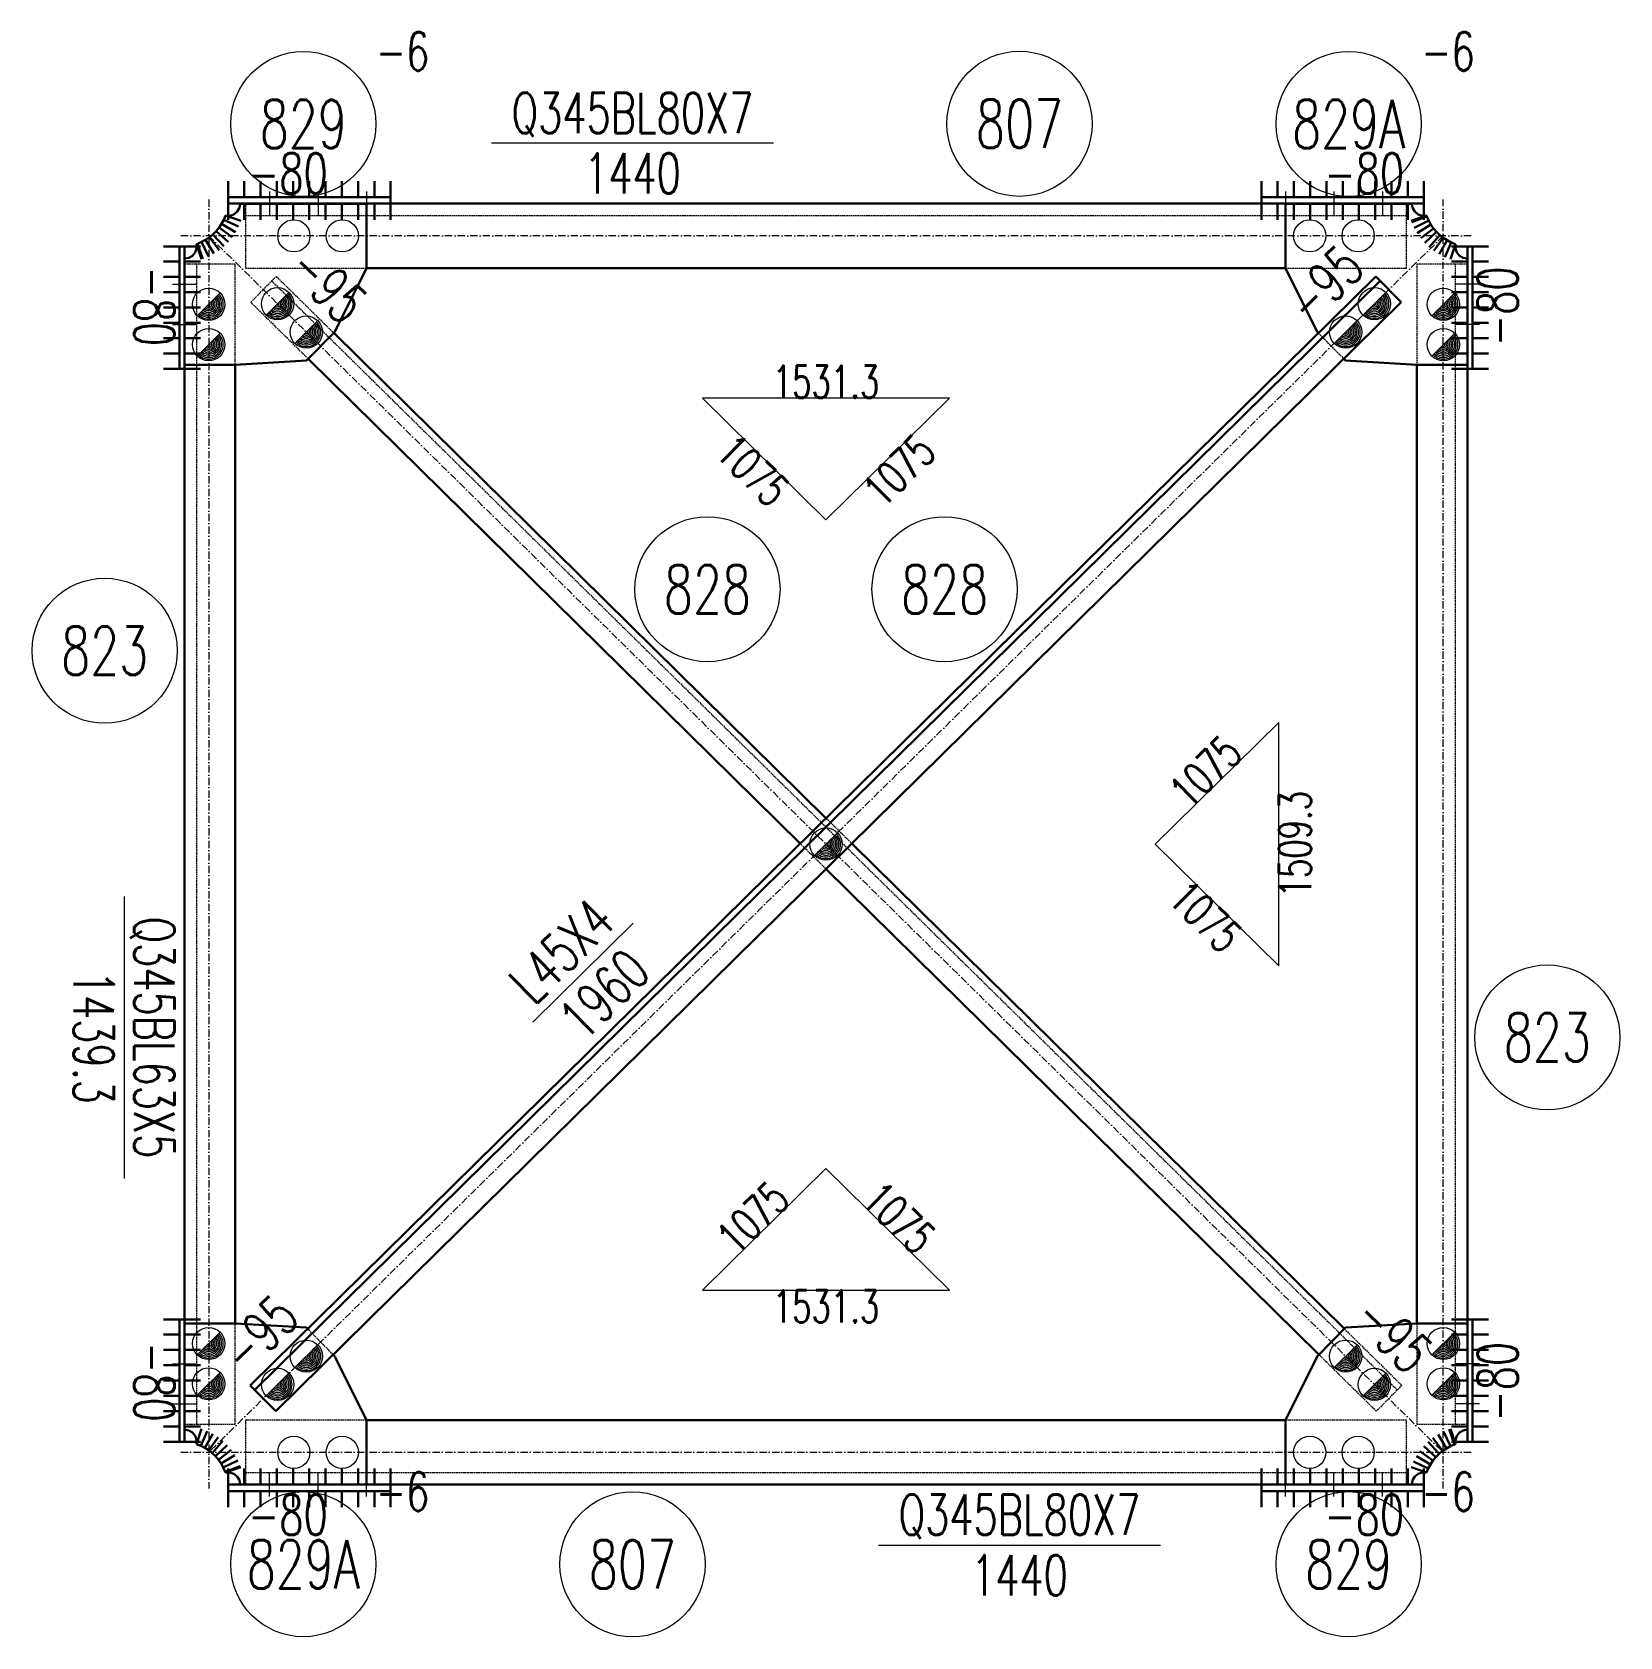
# Model space of a CAD drawing. Extents: x 4047 to 43290, y -150151 to -101862.
# Drawn here: x 6929 to 8899, y -110974 to -108983 of the extents above; entities that cross this region are included whole.
import ezdxf
from ezdxf.enums import TextEntityAlignment as Align

# ---------------------------------------------------------------- set-up
doc = ezdxf.new("R2010")
doc.units = 0
doc.header["$MEASUREMENT"] = 0
doc.linetypes.add('Dash', pattern=[2.75, 2, -0.75])
doc.linetypes.add('DashDot', pattern=[15.6, 9, -3, 0.6, -3])
doc.layers.get('0').update_dxf_attribs({"linetype": 'CONTINUOUS', "lineweight": 25})
doc.styles.get("Standard").update_dxf_attribs({"font": 'simplex.shx', "width": 0.7, "height": 3, "bigfont": 'gbhzfs.shx'})

# ---------------------------------------------------------------- blocks, each defined once
blk = doc.blocks.new('M16X40S')
at = {"color": 3, "linetype": 'Continuous', "lineweight": 13}
blk.add_line((-0.707, -0.707), (0.707, 0.707), dxfattribs=at)
blk.add_circle((0, 0), 1, dxfattribs=at)
for radius in [0.9, 0.8, 0.7, 0.6, 0.5, 0.4, 0.3, 0.2, 0.1]:
    blk.add_arc((0, 0), radius, 225, 45, dxfattribs=at)
blk = doc.blocks.new('M20X45S')
at = {"color": 3, "linetype": 'Continuous', "lineweight": 13}
blk.add_circle((0, 0), 1, dxfattribs=at)

msp = doc.modelspace()

# ---------------------------------------------------------------- linework, layer by layer
at = {"color": 7, "linetype": 'Continuous', "lineweight": 13}
for p, q in [((7849.07346, -109120.52849), (7499.07346, -109120.52849)), ((7043.44344, -110055.04479), (7043.44344, -110405.04479)), ((7674.94117, -110088.25492), (7550.30543, -110211.10008)), ((7979.07346, -110859.78971), (8329.07346, -110859.78971))]:
    msp.add_line(p, q, dxfattribs=at)
at = {"color": 7, "linetype": 'Continuous', "lineweight": 30}
for p, q in [((7172.47047, -109187.52496), (7172.47047, -109167.53672)), ((7192.63077, -109187.52496), (7192.63077, -109167.53672)), ((7212.79107, -109187.52496), (7212.79107, -109167.53672)), ((7232.95137, -109187.52496), (7232.95137, -109167.53672)), ((7253.11167, -109187.52496), (7253.11167, -109167.53672)), ((7273.27197, -109187.52496), (7273.27197, -109167.53672)), ((7293.43227, -109187.52496), (7293.43227, -109167.53672)), ((7313.59256, -109187.52496), (7313.59256, -109167.53672)), ((7333.75286, -109187.52496), (7333.75286, -109167.53672)), ((7353.91316, -109187.52496), (7353.91316, -109167.53672)), ((7374.07346, -109187.52496), (7374.07346, -109167.53672)), ((8454.07346, -109187.52496), (8454.07346, -109167.53672)), ((8474.23376, -109187.52496), (8474.23376, -109167.53672)), ((8494.39406, -109187.52496), (8494.39406, -109167.53672)), ((8514.55436, -109187.52496), (8514.55436, -109167.53672)), ((8534.71466, -109187.52496), (8534.71466, -109167.53672)), ((8554.87495, -109187.52496), (8554.87495, -109167.53672)), ((8575.03525, -109187.52496), (8575.03525, -109167.53672)), ((8595.19555, -109187.52496), (8595.19555, -109167.53672)), ((8615.35585, -109187.52496), (8615.35585, -109167.53672)), ((8635.51615, -109187.52496), (8635.51615, -109167.53672)), ((8655.67645, -109187.52496), (8655.67645, -109167.53672)), ((7172.47047, -109195.52025), (7172.47047, -109215.50849)), ((7192.63077, -109195.52025), (7192.63077, -109215.50849)), ((7212.79107, -109195.52025), (7212.79107, -109215.50849)), ((7232.95137, -109195.52025), (7232.95137, -109215.50849)), ((7253.11167, -109195.52025), (7253.11167, -109215.50849)), ((7273.27197, -109195.52025), (7273.27197, -109215.50849)), ((7293.43227, -109195.52025), (7293.43227, -109215.50849)), ((7313.59256, -109195.52025), (7313.59256, -109215.50849)), ((7333.75286, -109195.52025), (7333.75286, -109215.50849)), ((7353.91316, -109195.52025), (7353.91316, -109215.50849)), ((7374.07346, -109195.52025), (7374.07346, -109215.50849)), ((8454.07346, -109195.52025), (8454.07346, -109215.50849)), ((8474.23376, -109195.52025), (8474.23376, -109215.50849)), ((8494.39406, -109195.52025), (8494.39406, -109215.50849)), ((8514.55436, -109195.52025), (8514.55436, -109215.50849)), ((8534.71466, -109195.52025), (8534.71466, -109215.50849)), ((8554.87495, -109195.52025), (8554.87495, -109215.50849)), ((8575.03525, -109195.52025), (8575.03525, -109215.50849)), ((8595.19555, -109195.52025), (8595.19555, -109215.50849)), ((8615.35585, -109195.52025), (8615.35585, -109215.50849)), ((8635.51615, -109195.52025), (8635.51615, -109215.50849)), ((8655.67645, -109195.52025), (8655.67645, -109215.50849)), ((7161.3439, -109225.31782), (7177.45035, -109237.17455)), ((7164.47078, -109220.59556), (7181.67438, -109230.79536)), ((7167.11423, -109215.58492), (7185.24537, -109224.0266)), ((7169.2479, -109210.33473), (7188.12769, -109216.93424)), ((8658.89902, -109210.33473), (8640.01923, -109216.93424)), ((8659.30694, -109211.4634), (8640.57027, -109218.45893)), ((8661.54983, -109216.66579), (8643.60014, -109225.48672)), ((8664.29724, -109221.61851), (8647.31156, -109232.17723)), ((8667.52196, -109226.27328), (8651.66776, -109238.46526)), ((7112.43991, -109248.55729), (7092.45167, -109248.55729)), ((7118.43638, -109248.55729), (7138.42461, -109248.55729)), ((7133.305, -109245.65431), (7139.57325, -109264.64666)), ((7134.44098, -109245.26608), (7141.10782, -109264.1222)), ((7139.68209, -109243.11436), (7148.18791, -109261.21549)), ((7144.68228, -109240.45382), (7154.94256, -109257.62142)), ((7149.39281, -109237.31085), (7161.30591, -109253.37566)), ((7153.76779, -109233.71641), (7167.21596, -109248.52001)), ((7157.76451, -109229.70568), (7172.61504, -109243.10201)), ((8671.19226, -109230.58474), (8656.62589, -109244.28951)), ((8675.27224, -109234.51081), (8662.13744, -109249.59315)), ((8679.7221, -109238.01306), (8668.14865, -109254.32426)), ((8684.49848, -109241.05705), (8674.60095, -109258.43632)), ((8689.55486, -109243.61265), (8681.4315, -109261.88862)), ((8694.84192, -109245.65431), (8688.57368, -109264.64666)), ((8709.71054, -109248.55729), (8689.72231, -109248.55729)), ((8715.70701, -109248.55729), (8735.69525, -109248.55729)), ((7112.43991, -109267.55038), (7092.45167, -109267.55038)), ((7118.43638, -109267.55038), (7138.42461, -109267.55038)), ((8709.71054, -109267.55038), (8689.72231, -109267.55038)), ((8715.70701, -109267.55038), (8735.69525, -109267.55038)), ((7112.43991, -109286.54348), (7092.45167, -109286.54348)), ((7118.43638, -109286.54348), (7138.42461, -109286.54348)), ((8709.71054, -109286.54348), (8689.72231, -109286.54348)), ((8715.70701, -109286.54348), (8735.69525, -109286.54348)), ((7112.43991, -109305.53657), (7092.45167, -109305.53657)), ((7118.43638, -109305.53657), (7138.42461, -109305.53657)), ((8601.5145, -109291.5328), (7205.57325, -110667.41928)), ((8709.71054, -109305.53657), (8689.72231, -109305.53657)), ((8715.70701, -109305.53657), (8735.69525, -109305.53657)), ((7112.43991, -109324.52966), (7092.45167, -109324.52966)), ((7118.43638, -109324.52966), (7138.42461, -109324.52966)), ((8709.71054, -109324.52966), (8689.72231, -109324.52966)), ((8715.70701, -109324.52966), (8735.69525, -109324.52966)), ((7112.43991, -109343.52276), (7092.45167, -109343.52276)), ((7118.43638, -109343.52276), (7138.42461, -109343.52276)), ((8709.71054, -109343.52276), (8689.72231, -109343.52276)), ((8715.70701, -109343.52276), (8735.69525, -109343.52276)), ((7112.43991, -109362.51585), (7092.45167, -109362.51585)), ((7118.43638, -109362.51585), (7138.42461, -109362.51585)), ((8709.71054, -109362.51585), (8689.72231, -109362.51585)), ((8715.70701, -109362.51585), (8735.69525, -109362.51585)), ((7112.43991, -109381.50894), (7092.45167, -109381.50894)), ((7118.43638, -109381.50894), (7138.42461, -109381.50894)), ((8709.71054, -109381.50894), (8689.72231, -109381.50894)), ((8715.70701, -109381.50894), (8735.69525, -109381.50894)), ((7112.43991, -109400.50204), (7092.45167, -109400.50204)), ((7118.43638, -109400.50204), (7138.42461, -109400.50204)), ((8709.71054, -109400.50204), (8689.72231, -109400.50204)), ((8715.70701, -109400.50204), (8735.69525, -109400.50204)), ((7112.43991, -110579.81617), (7092.45167, -110579.81617)), ((7118.43638, -110579.81617), (7138.42461, -110579.81617)), ((8709.71054, -110579.81617), (8689.72231, -110579.81617)), ((8715.70701, -110579.81617), (8735.69525, -110579.81617)), ((7112.43991, -110598.80926), (7092.45167, -110598.80926)), ((7118.43638, -110598.80926), (7138.42461, -110598.80926)), ((8709.71054, -110598.80926), (8689.72231, -110598.80926)), ((8715.70701, -110598.80926), (8735.69525, -110598.80926)), ((7112.43991, -110617.80235), (7092.45167, -110617.80235)), ((7118.43638, -110617.80235), (7138.42461, -110617.80235)), ((8709.71054, -110617.80235), (8689.72231, -110617.80235)), ((8715.70701, -110617.80235), (8735.69525, -110617.80235)), ((7112.43991, -110636.79545), (7092.45167, -110636.79545)), ((7118.43638, -110636.79545), (7138.42461, -110636.79545)), ((8709.71054, -110636.79545), (8689.72231, -110636.79545)), ((8715.70701, -110636.79545), (8735.69525, -110636.79545)), ((7112.43991, -110655.78854), (7092.45167, -110655.78854)), ((7118.43638, -110655.78854), (7138.42461, -110655.78854)), ((8709.71054, -110655.78854), (8689.72231, -110655.78854)), ((8715.70701, -110655.78854), (8735.69525, -110655.78854)), ((7112.43991, -110674.78163), (7092.45167, -110674.78163)), ((7118.43638, -110674.78163), (7138.42461, -110674.78163)), ((8709.71054, -110674.78163), (8689.72231, -110674.78163)), ((8715.70701, -110674.78163), (8735.69525, -110674.78163)), ((7112.43991, -110693.77473), (7092.45167, -110693.77473)), ((7118.43638, -110693.77473), (7138.42461, -110693.77473)), ((8709.71054, -110693.77473), (8689.72231, -110693.77473)), ((8715.70701, -110693.77473), (8735.69525, -110693.77473)), ((7112.43991, -110712.76782), (7092.45167, -110712.76782)), ((7118.43638, -110712.76782), (7138.42461, -110712.76782)), ((7133.305, -110734.66389), (7139.57325, -110715.67155)), ((7138.59206, -110736.70555), (7146.71542, -110718.42958)), ((7143.64844, -110739.26115), (7153.54597, -110721.88188)), ((8688.46483, -110737.20384), (8679.95901, -110719.10271)), ((8693.70594, -110735.05212), (8687.0391, -110716.196)), ((8694.84192, -110734.66389), (8688.57368, -110715.67155)), ((8709.71054, -110712.76782), (8689.72231, -110712.76782)), ((8715.70701, -110712.76782), (8735.69525, -110712.76782)), ((7112.43991, -110731.76091), (7092.45167, -110731.76091)), ((7118.43638, -110731.76091), (7138.42461, -110731.76091)), ((7148.42482, -110742.30514), (7159.99827, -110725.99394)), ((7152.87468, -110745.8074), (7166.00948, -110730.72505)), ((7156.95466, -110749.73347), (7171.52103, -110736.02869)), ((7160.62496, -110754.04493), (7176.47916, -110741.85295)), ((8670.38241, -110750.61252), (8655.53188, -110737.21619)), ((8674.37914, -110746.6018), (8660.93096, -110731.79819)), ((8678.75411, -110743.00735), (8666.84101, -110726.94254)), ((8683.46464, -110739.86439), (8673.20437, -110722.69678)), ((8709.71054, -110731.76091), (8689.72231, -110731.76091)), ((8715.70701, -110731.76091), (8735.69525, -110731.76091)), ((7163.84968, -110758.6997), (7180.83536, -110748.14097)), ((7166.5971, -110763.65241), (7184.54678, -110754.83148)), ((7168.83999, -110768.8548), (7187.57665, -110761.85927)), ((8661.03269, -110764.73328), (8642.90155, -110756.29161)), ((8663.67615, -110759.72264), (8646.47254, -110749.52284)), ((8666.80302, -110755.00038), (8650.69657, -110743.14365)), ((7169.2479, -110769.98347), (7188.12769, -110763.38396)), ((7172.47047, -110784.79795), (7172.47047, -110764.80971)), ((7192.63077, -110784.79795), (7192.63077, -110764.80971)), ((7212.79107, -110784.79795), (7212.79107, -110764.80971)), ((7232.95137, -110784.79795), (7232.95137, -110764.80971)), ((7253.11167, -110784.79795), (7253.11167, -110764.80971)), ((7273.27197, -110784.79795), (7273.27197, -110764.80971)), ((7293.43227, -110784.79795), (7293.43227, -110764.80971)), ((7313.59256, -110784.79795), (7313.59256, -110764.80971)), ((7333.75286, -110784.79795), (7333.75286, -110764.80971)), ((7353.91316, -110784.79795), (7353.91316, -110764.80971)), ((7374.07346, -110784.79795), (7374.07346, -110764.80971)), ((8454.07346, -110784.79795), (8454.07346, -110764.80971)), ((8474.23376, -110784.79795), (8474.23376, -110764.80971)), ((8494.39406, -110784.79795), (8494.39406, -110764.80971)), ((8514.55436, -110784.79795), (8514.55436, -110764.80971)), ((8534.71466, -110784.79795), (8534.71466, -110764.80971)), ((8554.87495, -110784.79795), (8554.87495, -110764.80971)), ((8575.03525, -110784.79795), (8575.03525, -110764.80971)), ((8595.19555, -110784.79795), (8595.19555, -110764.80971)), ((8615.35585, -110784.79795), (8615.35585, -110764.80971)), ((8635.51615, -110784.79795), (8635.51615, -110764.80971)), ((8658.89902, -110769.98347), (8640.01923, -110763.38396)), ((8655.67645, -110784.79795), (8655.67645, -110764.80971)), ((7172.47047, -110792.79324), (7172.47047, -110812.78148)), ((7192.63077, -110792.79324), (7192.63077, -110812.78148)), ((7212.79107, -110792.79324), (7212.79107, -110812.78148)), ((7232.95137, -110792.79324), (7232.95137, -110812.78148)), ((7253.11167, -110792.79324), (7253.11167, -110812.78148)), ((7273.27197, -110792.79324), (7273.27197, -110812.78148)), ((7293.43227, -110792.79324), (7293.43227, -110812.78148)), ((7313.59256, -110792.79324), (7313.59256, -110812.78148)), ((7333.75286, -110792.79324), (7333.75286, -110812.78148)), ((7353.91316, -110792.79324), (7353.91316, -110812.78148)), ((7374.07346, -110792.79324), (7374.07346, -110812.78148)), ((8454.07346, -110792.79324), (8454.07346, -110812.78148)), ((8474.23376, -110792.79324), (8474.23376, -110812.78148)), ((8494.39406, -110792.79324), (8494.39406, -110812.78148)), ((8514.55436, -110792.79324), (8514.55436, -110812.78148)), ((8534.71466, -110792.79324), (8534.71466, -110812.78148)), ((8554.87495, -110792.79324), (8554.87495, -110812.78148)), ((8575.03525, -110792.79324), (8575.03525, -110812.78148)), ((8595.19555, -110792.79324), (8595.19555, -110812.78148)), ((8615.35585, -110792.79324), (8615.35585, -110812.78148)), ((8635.51615, -110792.79324), (8635.51615, -110812.78148)), ((8655.67645, -110792.79324), (8655.67645, -110812.78148))]:
    msp.add_line(p, q, dxfattribs=at)
at = {"color": 2, "linetype": 'DashDot', "lineweight": 15}
for p, q in [((7148.44344, -109190.50204), (7148.44344, -110789.81617)), ((8679.70348, -110789.81617), (8679.70348, -109190.50204)), ((8714.07346, -109235.52849), (7114.07346, -109235.52849)), ((8679.70348, -109235.52849), (7148.44344, -110744.78971)), ((7148.44344, -109235.52849), (8679.70348, -110744.78971)), ((7114.07346, -110744.78971), (8714.07346, -110744.78971))]:
    msp.add_line(p, q, dxfattribs=at)
at = {"color": 1, "linetype": 'Dash', "lineweight": 20}
for p, q in [((7194.07346, -109195.73437), (7194.07346, -109275.52849)), ((8634.07346, -109275.52849), (8634.07346, -109195.73437)), ((8634.07346, -109210.52849), (7194.07346, -109210.52849)), ((7181.44344, -109270.50204), (7118.64814, -109270.50204)), ((7133.44344, -109270.50204), (7133.44344, -110709.81617)), ((7181.44344, -109395.50204), (7181.44344, -109270.50204)), ((7194.07346, -109275.52849), (7344.07346, -109275.52849)), ((7200.65945, -109317.88435), (7232.2482, -109285.83517)), ((7232.2482, -109285.83517), (7303.46862, -109356.0324)), ((8484.07346, -109275.52849), (8634.07346, -109275.52849)), ((8646.70348, -109270.50204), (8646.70348, -109395.50204)), ((8709.49878, -109270.50204), (8646.70348, -109270.50204)), ((8694.70348, -110709.81617), (8694.70348, -109270.50204)), ((7226.63242, -109291.5328), (8622.57367, -110667.41928)), ((7271.87987, -109388.08159), (7200.65945, -109317.88435)), ((8524.6783, -109356.0324), (8556.26705, -109388.08159)), ((7914.07346, -109957.86499), (7946.12601, -109989.45706)), ((7914.07346, -110021.04912), (7882.02092, -109989.45706)), ((7181.44344, -110709.81617), (7181.44344, -110584.81617)), ((7302.76665, -110623.5736), (7271.17789, -110591.52441)), ((8556.96903, -110591.52441), (8628.18945, -110661.72164)), ((8646.70348, -110584.81617), (8646.70348, -110709.81617)), ((8596.60069, -110693.77083), (8525.38027, -110623.5736)), ((8628.18945, -110661.72164), (8596.60069, -110693.77083)), ((7118.64814, -110709.81617), (7181.44344, -110709.81617)), ((7194.07346, -110704.78971), (7194.07346, -110784.58383)), ((7344.07346, -110704.78971), (7194.07346, -110704.78971)), ((8634.07346, -110704.78971), (8484.07346, -110704.78971)), ((8634.07346, -110784.58383), (8634.07346, -110704.78971)), ((8646.70348, -110709.81617), (8709.49878, -110709.81617)), ((7194.07346, -110769.78971), (8634.07346, -110769.78971))]:
    msp.add_line(p, q, dxfattribs=at)
at = {"color": 1, "linetype": 'Continuous', "lineweight": 18}
for p, q in [((8067.19947, -109436.76332), (7760.94746, -109436.76332)), ((7760.94746, -109436.76332), (7914.07346, -109587.68944)), ((7914.07346, -109587.68944), (8067.19947, -109436.76332)), ((8475.53548, -109839.23298), (8322.40947, -109990.1591)), ((8475.53548, -110141.08522), (8475.53548, -109839.23298)), ((8322.40947, -109990.1591), (8475.53548, -110141.08522)), ((7914.07346, -110392.62876), (7760.94746, -110543.55488)), ((8067.19947, -110543.55488), (7914.07346, -110392.62876)), ((7760.94746, -110543.55488), (8067.19947, -110543.55488))]:
    msp.add_line(p, q, dxfattribs=at)
at = {"color": 7, "linetype": 'Continuous', "lineweight": 30}
for points in [[(7172.47047, -109187.52496), (7172.47047, -109195.52025)], [(7374.07346, -109187.52496), (7172.47047, -109187.52496)], [(7374.07346, -109195.52025), (7374.07346, -109187.52496)], [(8454.07346, -109195.52025), (8454.07346, -109187.52496)], [(8454.07346, -109187.52496), (8655.67645, -109187.52496)], [(8655.67645, -109187.52496), (8655.67645, -109195.52025)], [(7172.47047, -109195.52025), (7374.07346, -109195.52025)], [(7179.81617, -109208.83865), (7174.81803, -109210.55683)], [(7183.90813, -109205.49359), (7179.81617, -109208.83865)], [(7186.58588, -109200.93693), (7183.90813, -109205.49359)], [(7187.517, -109195.73437), (7186.58588, -109200.93693)], [(7344.07346, -109195.73437), (7187.517, -109195.73437)], [(7194.07346, -109195.52849), (7194.07346, -109195.73437)], [(8634.07346, -109195.52849), (7194.07346, -109195.52849)], [(7344.07346, -109275.52849), (7344.07346, -109195.73437)], [(8655.67645, -109195.52025), (8454.07346, -109195.52025)], [(8640.62992, -109195.73437), (8484.07346, -109195.73437)], [(8484.07346, -109195.73437), (8484.07346, -109275.52849)], [(8634.07346, -109195.73437), (8634.07346, -109195.52849)], [(8641.56104, -109200.93693), (8640.62992, -109195.73437)], [(8644.23879, -109205.49359), (8641.56104, -109200.93693)], [(8648.33075, -109208.83865), (8644.23879, -109205.49359)], [(8653.32889, -109210.55683), (8648.33075, -109208.83865)], [(7161.3439, -109225.31782), (7157.76451, -109229.70568)], [(7164.47078, -109220.59556), (7161.3439, -109225.31782)], [(7167.11423, -109215.58492), (7164.47078, -109220.59556)], [(7169.2479, -109210.33473), (7167.11423, -109215.58492)], [(7174.81803, -109210.55683), (7169.2479, -109210.33473)], [(8658.89902, -109210.33473), (8653.32889, -109210.55683)], [(8659.30694, -109211.4634), (8658.89902, -109210.33473)], [(8661.54983, -109216.66579), (8659.30694, -109211.4634)], [(8664.29724, -109221.61851), (8661.54983, -109216.66579)], [(8667.52196, -109226.27328), (8664.29724, -109221.61851)], [(8671.19226, -109230.58474), (8667.52196, -109226.27328)], [(7112.43991, -109248.55729), (7118.43638, -109248.55729)], [(7112.43991, -109400.50204), (7112.43991, -109248.55729)], [(7118.43638, -109248.55729), (7118.43638, -109400.50204)], [(7134.44098, -109245.26608), (7133.305, -109245.65431)], [(7133.305, -109245.65431), (7133.43676, -109251.17158)], [(7139.68209, -109243.11436), (7134.44098, -109245.26608)], [(7144.68228, -109240.45382), (7139.68209, -109243.11436)], [(7149.39281, -109237.31085), (7144.68228, -109240.45382)], [(7153.76779, -109233.71641), (7149.39281, -109237.31085)], [(7157.76451, -109229.70568), (7153.76779, -109233.71641)], [(8675.27224, -109234.51081), (8671.19226, -109230.58474)], [(8679.7221, -109238.01306), (8675.27224, -109234.51081)], [(8684.49848, -109241.05705), (8679.7221, -109238.01306)], [(8689.55486, -109243.61265), (8684.49848, -109241.05705)], [(8694.84192, -109245.65431), (8689.55486, -109243.61265)], [(8694.71017, -109251.17158), (8694.84192, -109245.65431)], [(8709.71054, -109248.55729), (8715.70701, -109248.55729)], [(8709.71054, -109400.50204), (8709.71054, -109248.55729)], [(8715.70701, -109248.55729), (8715.70701, -109400.50204)], [(7123.80117, -109262.74931), (7118.64814, -109263.66221)], [(7118.64814, -109263.66221), (7118.64814, -109395.50204)], [(7128.32697, -109260.12172), (7123.80117, -109262.74931)], [(7131.67466, -109256.09927), (7128.32697, -109260.12172)], [(7133.43676, -109251.17158), (7131.67466, -109256.09927)], [(8696.47226, -109256.09927), (8694.71017, -109251.17158)], [(8699.81995, -109260.12172), (8696.47226, -109256.09927)], [(8704.34575, -109262.74931), (8699.81995, -109260.12172)], [(8709.49878, -109263.66221), (8704.34575, -109262.74931)], [(8709.49878, -109395.50204), (8709.49878, -109263.66221)], [(7118.64814, -109270.50204), (7118.44344, -109270.50204)], [(7118.44344, -109270.50204), (7118.44344, -110709.81617)], [(8595.89872, -109285.83517), (7199.95747, -110661.72164)], [(7304.87257, -109354.60799), (7344.07346, -109275.52849)], [(7344.07346, -109275.52849), (8484.07346, -109275.52849)], [(8484.07346, -109275.52849), (8523.27435, -109354.60799)], [(8627.48748, -109317.88435), (8595.89872, -109285.83517)], [(8709.70348, -109270.50204), (8709.49878, -109270.50204)], [(8709.70348, -110709.81617), (8709.70348, -109270.50204)], [(7231.54623, -110693.77083), (8627.48748, -109317.88435)], [(7269.77395, -109390.2182), (7304.87257, -109354.60799)], [(7303.46862, -109356.0324), (7914.07346, -109957.86499)], [(8523.27435, -109354.60799), (8524.6783, -109356.0324)], [(7882.02092, -109989.45706), (7271.87987, -109388.08159)], [(8556.26705, -109388.08159), (8558.37297, -109390.2182)], [(7118.43638, -109400.50204), (7112.43991, -109400.50204)], [(7118.64814, -109395.50204), (7181.44344, -109395.50204)], [(7181.44344, -109395.50204), (7269.77395, -109390.2182)], [(7181.44344, -110584.81617), (7181.44344, -109395.50204)], [(8558.37297, -109390.2182), (8646.70348, -109395.50204)], [(8646.70348, -109395.50204), (8646.70348, -110584.81617)], [(8646.70348, -109395.50204), (8709.49878, -109395.50204)], [(8715.70701, -109400.50204), (8709.71054, -109400.50204)], [(7946.12601, -109989.45706), (8556.96903, -110591.52441)], [(8525.38027, -110623.5736), (7914.07346, -110021.04912)], [(7112.43991, -110579.81617), (7118.43638, -110579.81617)], [(7112.43991, -110731.76091), (7112.43991, -110579.81617)], [(7118.43638, -110579.81617), (7118.43638, -110731.76091)], [(8709.71054, -110579.81617), (8715.70701, -110579.81617)], [(8709.71054, -110731.76091), (8709.71054, -110579.81617)], [(8715.70701, -110579.81617), (8715.70701, -110731.76091)], [(7118.64814, -110584.81617), (7118.64814, -110716.65599)], [(7181.44344, -110584.81617), (7118.64814, -110584.81617)], [(7269.77395, -110590.1), (7181.44344, -110584.81617)], [(7271.17789, -110591.52441), (7269.77395, -110590.1)], [(8558.37297, -110590.1), (8523.27435, -110625.71021)], [(8646.70348, -110584.81617), (8558.37297, -110590.1)], [(8709.49878, -110584.81617), (8646.70348, -110584.81617)], [(8709.49878, -110716.65599), (8709.49878, -110584.81617)], [(7304.87257, -110625.71021), (7302.76665, -110623.5736)], [(7344.07346, -110704.78971), (7304.87257, -110625.71021)], [(8523.27435, -110625.71021), (8484.07346, -110704.78971)], [(7199.95747, -110661.72164), (7231.54623, -110693.77083)], [(7118.44344, -110709.81617), (7118.64814, -110709.81617)], [(7118.64814, -110716.65599), (7123.80117, -110717.5689)], [(7123.80117, -110717.5689), (7128.32697, -110720.19649)], [(7128.32697, -110720.19649), (7131.67466, -110724.21893)], [(8484.07346, -110704.78971), (7344.07346, -110704.78971)], [(7344.07346, -110784.58383), (7344.07346, -110704.78971)], [(8484.07346, -110704.78971), (8484.07346, -110784.58383)], [(8696.47226, -110724.21893), (8699.81995, -110720.19649)], [(8699.81995, -110720.19649), (8704.34575, -110717.5689)], [(8704.34575, -110717.5689), (8709.49878, -110716.65599)], [(8709.49878, -110709.81617), (8709.70348, -110709.81617)], [(7118.43638, -110731.76091), (7112.43991, -110731.76091)], [(7131.67466, -110724.21893), (7133.43676, -110729.14662)], [(7133.43676, -110729.14662), (7133.305, -110734.66389)], [(7133.305, -110734.66389), (7138.59206, -110736.70555)], [(7138.59206, -110736.70555), (7143.64844, -110739.26115)], [(7143.64844, -110739.26115), (7148.42482, -110742.30514)], [(7148.42482, -110742.30514), (7152.87468, -110745.8074)], [(8678.75411, -110743.00735), (8683.46464, -110739.86439)], [(8683.46464, -110739.86439), (8688.46483, -110737.20384)], [(8688.46483, -110737.20384), (8693.70594, -110735.05212)], [(8693.70594, -110735.05212), (8694.84192, -110734.66389)], [(8694.71017, -110729.14662), (8696.47226, -110724.21893)], [(8694.84192, -110734.66389), (8694.71017, -110729.14662)], [(8715.70701, -110731.76091), (8709.71054, -110731.76091)], [(7152.87468, -110745.8074), (7156.95466, -110749.73347)], [(7156.95466, -110749.73347), (7160.62496, -110754.04493)], [(7160.62496, -110754.04493), (7163.84968, -110758.6997)], [(7163.84968, -110758.6997), (7166.5971, -110763.65241)], [(8661.03269, -110764.73328), (8663.67615, -110759.72264)], [(8663.67615, -110759.72264), (8666.80302, -110755.00038)], [(8666.80302, -110755.00038), (8670.38241, -110750.61252)], [(8670.38241, -110750.61252), (8674.37914, -110746.6018)], [(8674.37914, -110746.6018), (8678.75411, -110743.00735)], [(7166.5971, -110763.65241), (7168.83999, -110768.8548)], [(7168.83999, -110768.8548), (7169.2479, -110769.98347)], [(7169.2479, -110769.98347), (7174.81803, -110769.76137)], [(7174.81803, -110769.76137), (7179.81617, -110771.47955)], [(7179.81617, -110771.47955), (7183.90813, -110774.82461)], [(7183.90813, -110774.82461), (7186.58588, -110779.38128)], [(7186.58588, -110779.38128), (7187.517, -110784.58383)], [(8640.62992, -110784.58383), (8641.56104, -110779.38128)], [(8641.56104, -110779.38128), (8644.23879, -110774.82461)], [(8644.23879, -110774.82461), (8648.33075, -110771.47955)], [(8648.33075, -110771.47955), (8653.32889, -110769.76137)], [(8653.32889, -110769.76137), (8658.89902, -110769.98347)], [(8658.89902, -110769.98347), (8661.03269, -110764.73328)], [(7172.47047, -110784.79795), (7374.07346, -110784.79795)], [(7172.47047, -110792.79324), (7172.47047, -110784.79795)], [(7374.07346, -110792.79324), (7172.47047, -110792.79324)], [(7187.517, -110784.58383), (7344.07346, -110784.58383)], [(7194.07346, -110784.58383), (7194.07346, -110784.78971)], [(7194.07346, -110784.78971), (8634.07346, -110784.78971)], [(7374.07346, -110784.79795), (7374.07346, -110792.79324)], [(8454.07346, -110784.79795), (8454.07346, -110792.79324)], [(8655.67645, -110784.79795), (8454.07346, -110784.79795)], [(8454.07346, -110792.79324), (8655.67645, -110792.79324)], [(8484.07346, -110784.58383), (8640.62992, -110784.58383)], [(8634.07346, -110784.78971), (8634.07346, -110784.58383)], [(8655.67645, -110792.79324), (8655.67645, -110784.79795)]]:
    msp.add_lwpolyline(points, dxfattribs=at)
at = {"color": 3, "linetype": 'Continuous', "lineweight": 20}
for points in [[(7224.07346, -109180.52849), (7224.07346, -109210.52849)], [(7284.07346, -109180.52849), (7284.07346, -109210.52849)], [(7344.07346, -109180.52849), (7344.07346, -109210.52849)], [(8484.07346, -109180.52849), (8484.07346, -109210.52849)], [(8544.07346, -109180.52849), (8544.07346, -109210.52849)], [(8604.07346, -109180.52849), (8604.07346, -109210.52849)], [(7103.44344, -109295.50204), (7133.44344, -109295.50204)], [(8724.70348, -109295.50204), (8694.70348, -109295.50204)], [(7103.44344, -109345.50204), (7133.44344, -109345.50204)], [(8724.70348, -109345.50204), (8694.70348, -109345.50204)], [(7103.44344, -110634.81617), (7133.44344, -110634.81617)], [(8724.70348, -110634.81617), (8694.70348, -110634.81617)], [(7103.44344, -110684.81617), (7133.44344, -110684.81617)], [(8724.70348, -110684.81617), (8694.70348, -110684.81617)], [(7224.07346, -110799.78971), (7224.07346, -110769.78971)], [(7284.07346, -110799.78971), (7284.07346, -110769.78971)], [(7344.07346, -110799.78971), (7344.07346, -110769.78971)], [(8484.07346, -110799.78971), (8484.07346, -110769.78971)], [(8544.07346, -110799.78971), (8544.07346, -110769.78971)], [(8604.07346, -110799.78971), (8604.07346, -110769.78971)]]:
    msp.add_lwpolyline(points, dxfattribs=at)
at = {"color": 7, "linetype": 'Continuous', "lineweight": 13}
for centre in [(7265.79523, -109096.73437), (8154.07346, -109096.52849), (8562.35169, -109096.73437), (7767.05721, -109673.95577), (8061.08971, -109673.95577), (7019.44344, -109750.27341), (8808.70348, -110230.04479), (7265.79523, -110883.58383), (7674.07346, -110883.78971), (8562.35169, -110883.58383)]:
    msp.add_circle(centre, 90, dxfattribs=at)

# ---------------------------------------------------------------- block references
at = {"color": 3, "linetype": 'Continuous', "lineweight": 13, "xscale": 20, "yscale": 20, "zscale": 20}
for name, p in [('M20X45S', (7254.07346, -109235.52849)), ('M20X45S', (7314.07346, -109235.52849)), ('M20X45S', (8514.07346, -109235.52849)), ('M20X45S', (8574.07346, -109235.52849)), ('M16X40S', (7148.44344, -109320.50204)), ('M16X40S', (7233.90794, -109319.76517)), ('M16X40S', (8594.23898, -109319.76517)), ('M16X40S', (8679.70348, -109320.50204)), ('M16X40S', (7269.51815, -109354.86379)), ('M16X40S', (8558.62877, -109354.86379)), ('M16X40S', (7148.44344, -109370.50204)), ('M16X40S', (8679.70348, -109370.50204)), ('M16X40S', (7914.07346, -109990.1591)), ('M16X40S', (7148.44344, -110609.81617)), ('M16X40S', (8679.70348, -110609.81617)), ('M16X40S', (7269.51815, -110625.45441)), ('M16X40S', (8558.62877, -110625.45441)), ('M16X40S', (7148.44344, -110659.81617)), ('M16X40S', (7233.90794, -110660.55303)), ('M16X40S', (8594.23898, -110660.55303)), ('M16X40S', (8679.70348, -110659.81617)), ('M20X45S', (7254.07346, -110744.78971)), ('M20X45S', (7314.07346, -110744.78971)), ('M20X45S', (8514.07346, -110744.78971)), ('M20X45S', (8574.07346, -110744.78971))]:
    msp.add_blockref(name, p, dxfattribs=at)

# ---------------------------------------------------------------- texts
at = {"color": 7, "linetype": 'Continuous', "lineweight": 13, "width": 0.7}
for p in [(7355.79523, -109006.73437), (8652.35169, -109006.73437), (7355.79523, -110793.58383), (8652.35169, -110793.58383)]:
    msp.add_text('-6', height=48, dxfattribs=at).set_placement(p, align=Align.MIDDLE_LEFT)
for s, height, p in [('829', 60, (7265.79523, -109096.73437)), ('Q345BL80X7', 50, (7674.07346, -109083.02849)), ('807', 60, (8154.07346, -109096.52849)), ('829A', 60, (8562.35169, -109096.73437)), ('-80', 50, (7246.57346, -109158.02849)), ('1440', 50, (7674.07346, -109158.02849)), ('-80', 50, (8581.57346, -109158.02849)), ('828', 60, (7767.05721, -109673.95577)), ('828', 60, (8061.08971, -109673.95577)), ('823', 60, (7019.44344, -109750.27341)), ('823', 60, (8808.70348, -110230.04479)), ('-80', 50, (7246.57346, -110822.28971)), ('Q345BL80X7', 50, (8154.07346, -110822.28971)), ('-80', 50, (8581.57346, -110822.28971)), ('829A', 60, (7265.79523, -110883.58383)), ('807', 60, (7674.07346, -110883.78971)), ('829', 60, (8562.35169, -110883.58383)), ('1440', 50, (8154.07346, -110897.28971))]:
    msp.add_text(s, height=height, dxfattribs=at).set_placement(p, align=Align.MIDDLE_CENTER)
for s, rotation, p in [('-95', 44.58545998, (8532.18404, -109295.98106)), ('-95', 315.41454002, (7295.96289, -109295.98106)), ('-80', 270, (7080.94344, -109323.00204)), ('-80', 90, (8747.20348, -109323.00204)), ('L45X4', 44.58545998, (7586.29933, -110122.96984)), ('Q345BL63X5', 270, (7080.94344, -110230.04479)), ('1960', 44.58545998, (7638.94726, -110176.38516)), ('1439.3', 270, (7005.94344, -110230.04479)), ('-95', 44.58545998, (7211.02423, -110598.16044)), ('-95', 315.41454002, (8617.12269, -110598.16044)), ('-80', 270, (7080.94344, -110657.31617)), ('-80', 90, (8747.20348, -110657.31617))]:
    msp.add_text(s, height=50, rotation=rotation, dxfattribs=at).set_placement(p, align=Align.MIDDLE_CENTER)
at = {"color": 7, "linetype": 'Continuous', "lineweight": 20, "width": 0.7}
for p in [(7914.07346, -109416.56332), (7914.07346, -110563.75488)]:
    msp.add_text('1531.3', height=40, dxfattribs=at).set_placement(p, align=Align.MIDDLE_CENTER)
for s, rotation, p in [('1075', 315.41454002, (7823.33062, -109526.61291)), ('1075', 44.58545998, (8004.8163, -109526.61291)), ('1075', 44.58545998, (8384.79263, -109900.30951)), ('1509.3', 90, (8495.73548, -109990.1591)), ('1075', 315.41454002, (8384.79263, -110080.00869)), ('1075', 44.58545998, (7823.33062, -110453.7053)), ('1075', 315.41454002, (8004.8163, -110453.7053))]:
    msp.add_text(s, height=40, rotation=rotation, dxfattribs=at).set_placement(p, align=Align.MIDDLE_CENTER)

doc.saveas('drawing.dxf')
